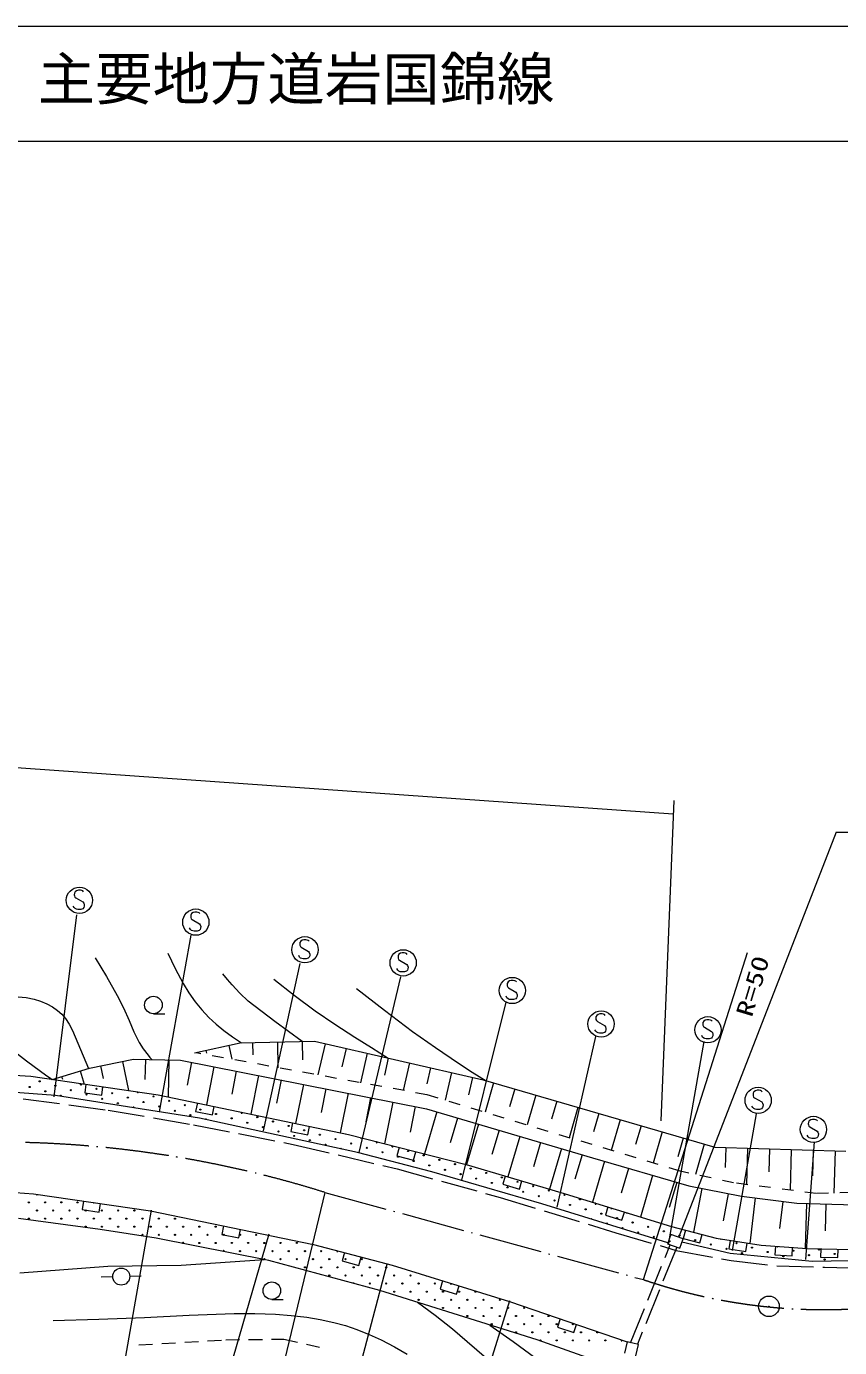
# Model space of a CAD drawing. Units: millimetres, scale not verified. Extents: x 29355 to 669355, y 24271 to 384271.
# Drawn here: x 205108 to 275915, y 269224 to 384271 of the extents above; entities that cross this region are included whole.
import ezdxf
from ezdxf.enums import TextEntityAlignment as Align

# ---------------------------------------------------------------- set-up
doc = ezdxf.new("R2010")
doc.units = ezdxf.units.MM
doc.header["$LTSCALE"] = 1000
for name, pattern in [('USER2', [2, 1.2, -0.8]), ('USER3', [7.000001, 5.508197, -0.688525, 0.114754, -0.688525]), ('USER4', [2, 1, -1]), ('USER5', [4, 3.2, -0.8])]:
    doc.linetypes.add(name, pattern=pattern)
for name, color, linetype, lineweight in [('S-SUV', 7, 'Continuous', 13), ('S-SUV-HICN', 1, 'Continuous', 13), ('S-SUV-LWCN', 7, 'Continuous', 13)]:
    doc.layers.add(name, color=color, linetype=linetype, lineweight=lineweight)
doc.styles.add('ＭＳ ゴシック', font='')
doc.styles.get('ＭＳ ゴシック').set_extended_font_data('MS Gothic')

# ---------------------------------------------------------------- blocks, each defined once
blk = doc.blocks.new('BUHIN105')
at = {"color": 7, "linetype": 'Continuous', "lineweight": 13}
blk.add_lwpolyline([(537, -523), (1061, 14), (-14, 1061), (-537, 523)], dxfattribs=at)
blk = doc.blocks.new('BUHIN52')
at = {"color": 7, "linetype": 'Continuous', "lineweight": 13}
blk.add_lwpolyline([(-699, -435), (-682, -527), (-631, -607), (-541, -692), (-391, -787), (-243, -833), (-90, -828), (41, -762), (117, -653), (158, -577), (181, -455), (147, -359), (-188, 283), (-191, 407), (-153, 553), (-69, 664), (24, 734), (147, 779), (325, 727), (548, 585), (636, 509), (701, 406), (732, 284), (729, 129)], dxfattribs=at)
blk.add_circle((0, 0), 1144, dxfattribs=at)
blk = doc.blocks.new('BUHIN53')
at = {"color": 7, "linetype": 'Continuous', "lineweight": 13}
blk.add_line((410, 646), (-430, 1179), dxfattribs=at)
blk.add_circle((0, 0), 765, dxfattribs=at)
blk = doc.blocks.new('BUHIN55')
at = {"color": 7, "linetype": 'Continuous', "lineweight": 13}
for radius in [896, 27]:
    blk.add_circle((0, 0), radius, dxfattribs=at)

msp = doc.modelspace()

# ---------------------------------------------------------------- linework, layer by layer
at = {"layer": 'S-SUV'}
for p, q in [((669355, 384271), (29355, 384271)), ((29355, 374271), (669355, 374271)), ((147258, 323782), (261431, 315695)), ((261478, 316877), (260347, 288979)), ((275628, 314116), (261908, 278855)), ((275628, 314116), (290569, 314116)), ((209481, 306915), (207498, 291055)), ((219437, 305149), (216671, 289740)), ((228919, 302670), (225722, 288088)), ((258835, 275140), (267884, 303621)), ((237683, 301521), (234055, 286221)), ((246843, 299292), (243000, 283812)), ((219743, 294877), (223729, 295752)), ((223729, 295752), (230194, 295898)), ((224807, 295777), (224831, 294705)), ((226962, 295825), (227012, 293596)), ((229117, 295874), (229153, 294271)), ((230194, 295898), (244874, 292544)), ((231112, 295689), (230490, 292964)), ((254673, 296311), (251297, 281442)), ((264087, 295878), (260998, 278207)), ((220740, 295096), (220789, 294871)), ((222733, 295534), (222998, 294326)), ((232947, 295269), (232585, 293684)), ((234782, 294850), (234197, 292291)), ((195736, 293496), (205482, 292851)), ((207362, 292575), (210607, 293557)), ((210607, 293557), (214446, 294334)), ((211567, 293751), (211790, 292646)), ((213486, 294140), (213998, 291611)), ((214446, 294334), (218513, 294266)), ((215463, 294317), (215433, 292570)), ((217496, 294283), (217442, 291056)), ((218513, 294266), (239941, 290015)), ((219487, 294072), (219093, 292088)), ((221435, 293686), (220775, 290358)), ((236617, 294431), (236277, 292945)), ((238452, 294012), (237905, 291617)), ((240287, 293592), (239970, 292205)), ((205482, 292851), (216580, 291236)), ((208174, 292820), (208243, 292591)), ((209796, 293312), (210142, 292170)), ((223383, 293300), (222985, 291291)), ((225331, 292913), (224663, 289545)), ((227279, 292527), (226876, 290494)), ((242122, 293173), (241571, 290760)), ((243957, 292754), (243609, 291230)), ((244874, 292544), (265047, 286662)), ((245791, 292277), (245043, 289711)), ((207638, 291177), (196580, 292025)), ((220177, 289200), (207638, 291177)), ((216580, 291236), (233166, 287766)), ((229227, 292141), (228551, 288731)), ((231175, 291754), (230767, 289696)), ((233123, 291368), (232439, 287918)), ((247625, 291742), (247173, 290192)), ((249459, 291207), (248701, 288607)), ((235071, 290981), (234652, 288868)), ((237019, 290595), (236300, 286969)), ((238967, 290209), (238524, 287971)), ((239941, 290015), (254402, 285749)), ((251293, 290673), (250835, 289102)), ((253127, 290138), (252359, 287503)), ((233939, 286213), (220177, 289200)), ((240845, 289749), (239765, 286089)), ((242653, 289216), (242017, 287061)), ((254961, 289603), (254497, 288012)), ((256795, 289069), (256016, 286398)), ((268656, 289591), (266551, 277665)), ((233166, 287766), (243406, 285164)), ((244460, 288682), (243421, 285160)), ((246268, 288149), (245645, 286036)), ((258629, 288534), (258158, 286921)), ((260463, 287999), (259674, 285294)), ((248075, 287616), (247037, 284096)), ((249883, 287083), (249260, 284972)), ((251690, 286549), (250653, 283032)), ((262297, 287465), (261820, 285831)), ((264130, 286930), (263362, 284293)), ((265047, 286662), (276470, 286322)), ((265999, 286634), (265948, 284897)), ((267903, 286577), (267809, 283426)), ((269807, 286521), (269747, 284516)), ((273707, 287136), (272935, 276894)), ((240424, 284518), (233939, 286213)), ((253498, 286016), (252874, 283900)), ((254402, 285749), (262777, 283295)), ((255449, 285443), (254406, 281886)), ((271711, 286464), (271606, 282934)), ((273615, 286407), (273548, 284175)), ((275518, 286351), (275409, 282679)), ((249989, 281734), (240424, 284518)), ((243406, 285164), (251639, 282743)), ((257542, 284829), (256911, 282676)), ((259636, 284215), (258575, 280595)), ((197781, 283182), (205713, 282625)), ((261730, 283602), (261088, 281410)), ((262777, 283295), (267374, 282402)), ((263926, 283072), (263186, 279261)), ((205713, 282625), (215919, 281130)), ((231094, 282735), (224045, 253350)), ((251639, 282743), (261284, 279756)), ((266224, 282625), (265767, 280270)), ((267374, 282402), (272190, 281809)), ((268578, 282254), (268090, 278294)), ((270986, 281958), (270696, 279608)), ((215960, 281180), (213732, 268483)), ((215919, 281130), (230113, 278207)), ((260958, 278349), (249989, 281734)), ((272190, 281809), (277270, 281664)), ((273037, 281785), (272925, 277871)), ((274730, 281737), (274663, 279391)), ((211526, 279494), (204425, 280469)), ((261284, 279756), (265158, 278747)), ((216396, 278764), (211526, 279494)), ((226204, 276816), (216396, 278764)), ((226222, 279107), (222801, 267291)), ((261209, 279059), (260926, 278258)), ((262281, 278680), (261209, 279059)), ((261999, 277880), (262281, 278680)), ((265158, 278747), (269073, 278142)), ((230113, 278207), (236954, 276398)), ((260926, 278258), (261999, 277880)), ((266392, 277416), (262181, 278397)), ((273535, 276729), (266392, 277416)), ((269073, 278142), (273091, 277859)), ((273091, 277859), (276966, 277779)), ((204536, 275721), (212190, 276316)), ((212190, 276316), (218574, 276395)), ((218574, 276395), (225852, 276886)), ((235875, 274207), (226204, 276816)), ((236483, 276464), (232959, 263041)), ((236954, 276398), (247181, 273233)), ((278862, 276810), (273535, 276729)), ((212615, 275383), (211615, 275354)), ((214114, 275435), (215113, 275474)), ((249582, 269893), (235875, 274207)), ((247187, 273281), (242678, 258925)), ((247181, 273233), (257409, 269719)), ((256609, 267388), (249582, 269893)), ((257409, 269719), (257188, 268727)), ((258400, 269498), (257409, 269719)), ((258179, 268507), (258400, 269498))]:
    msp.add_line(p, q, dxfattribs=at)
at = {"layer": 'S-SUV', "linetype": 'USER4'}
for p, q in [((239984, 291239), (219907, 294888)), ((262026, 284584), (239984, 291239)), ((266685, 283571), (262026, 284584)), ((273877, 282639), (266685, 283571)), ((278937, 282772), (273877, 282639))]:
    msp.add_line(p, q, dxfattribs=at)
at = {"layer": 'S-SUV', "linetype": 'USER5'}
for p, q in [((204831, 290889), (212219, 289903)), ((212219, 289903), (219664, 288630)), ((219664, 288630), (228349, 286912)), ((228349, 286912), (237387, 284784)), ((237387, 284784), (246359, 282302)), ((246359, 282302), (256444, 279216)), ((256444, 279216), (261696, 277689)), ((257718, 269650), (261171, 278172)), ((261737, 277972), (258312, 269518)), ((261696, 277689), (266468, 276798)), ((266468, 276798), (270445, 276353)), ((270445, 276353), (274613, 276226)), ((274613, 276226), (277928, 276130))]:
    msp.add_line(p, q, dxfattribs=at)
at = {"layer": 'S-SUV', "linetype": 'USER3'}
msp.add_line((231094, 282735), (258835, 275140), dxfattribs=at)
at = {"layer": 'S-SUV', "linetype": 'USER2'}
for p, q in [((214897, 269457), (222458, 269905)), ((222458, 269905), (227532, 269955)), ((227532, 269955), (230616, 269258))]:
    msp.add_line(p, q, dxfattribs=at)
at = {"layer": 'S-SUV'}
for points in [[(210289, 292151), (210181, 291409), (211665, 291193), (211773, 291935)], [(237559, 286650), (237375, 285923), (238828, 285553), (239013, 286280)], [(246803, 284165), (246591, 283445), (248030, 283022), (248242, 283742)], [(210074, 281986), (209965, 281244), (211450, 281027), (211558, 281769)], [(255745, 281471), (255523, 280755), (256956, 280311), (257178, 281028)], [(222282, 279820), (222130, 279085), (223599, 278783), (223751, 279517)], [(262495, 279441), (262306, 278715), (263758, 278337), (263947, 279063)], [(266374, 278559), (266260, 277818), (267742, 277589), (267857, 278330)], [(232808, 277495), (232616, 276770), (234067, 276386), (234258, 277111)], [(270334, 278053), (270281, 277305), (271778, 277200), (271830, 277948)], [(274279, 277835), (274263, 277085), (275763, 277054), (275778, 277803)], [(241351, 275037), (241129, 274321), (242562, 273877), (242784, 274594)], [(251586, 271720), (251342, 271010), (252761, 270523), (253004, 271232)]]:
    msp.add_lwpolyline(points, dxfattribs=at)
for centre, radius in [((206260, 292410), 49.8), ((205388, 291921), 49.8), ((206750, 291538), 49.8), ((207622, 292028), 49.8), ((208111, 291156), 49.8), ((208983, 291646), 49.8), ((209855, 292135), 49.8), ((210345, 291264), 49.8), ((211217, 291753), 49.8), ((212578, 291371), 49.8), ((216173, 291096), 49.8), ((211706, 290881), 49.8), ((213068, 290499), 49.8), ((213940, 290989), 49.8), ((215301, 290606), 49.8), ((216663, 290224), 49.8), ((217535, 290714), 49.8), ((218896, 290331), 49.8), ((220258, 289949), 49.8), ((218025, 289842), 49.8), ((219386, 289460), 49.8), ((221620, 289567), 49.8), ((222981, 289185), 49.8), ((224343, 288802), 49.8), ((225215, 289292), 49.8), ((226576, 288910), 49.8), ((225704, 288420), 49.8), ((227066, 288038), 49.8), ((227938, 288527), 49.8), ((228427, 287656), 49.8), ((229299, 288145), 49.8), ((230661, 287763), 49.8), ((229789, 287273), 49.8), ((231151, 286891), 49.8), ((232022, 287381), 49.8), ((233384, 286998), 49.8), ((234746, 286616), 49.8), ((236979, 286723), 49.8), ((236107, 286234), 49.8), ((237469, 285852), 49.8), ((238341, 286341), 49.8), ((238830, 285469), 49.8), ((239702, 285959), 49.8), ((241064, 285577), 49.8), ((240192, 285087), 49.8), ((241553, 284705), 49.8), ((242425, 285194), 49.8), ((242915, 284322), 49.8), ((243787, 284812), 49.8), ((245149, 284430), 49.8), ((244277, 283940), 49.8), ((245638, 283558), 49.8), ((246510, 284048), 49.8), ((247000, 283176), 49.8), ((247872, 283665), 49.8), ((249233, 283283), 49.8), ((205319, 281869), 49.8), ((206733, 281869), 49.8), ((208147, 281869), 49.8), ((209561, 281869), 49.8), ((248361, 282793), 49.8), ((249723, 282411), 49.8), ((250595, 282901), 49.8), ((251084, 282029), 49.8), ((251956, 282518), 49.8), ((253318, 282136), 49.8), ((206026, 281162), 49.8), ((207440, 281162), 49.8), ((208854, 281162), 49.8), ((210268, 281162), 49.8), ((211683, 281162), 49.8), ((213097, 281162), 49.8), ((214511, 281162), 49.8), ((252446, 281647), 49.8), ((253808, 281264), 49.8), ((255169, 280882), 49.8), ((205319, 280455), 49.8), ((206733, 280455), 49.8), ((208147, 280455), 49.8), ((209561, 280455), 49.8), ((210268, 279748), 49.8), ((210975, 280455), 49.8), ((211683, 279748), 49.8), ((212390, 280455), 49.8), ((213097, 279748), 49.8), ((213804, 280455), 49.8), ((214511, 279748), 49.8), ((215218, 280455), 49.8), ((215925, 279748), 49.8), ((216632, 280455), 49.8), ((217339, 279748), 49.8), ((218047, 280455), 49.8), ((218754, 279748), 49.8), ((220168, 279748), 49.8), ((221582, 279748), 49.8), ((256531, 280500), 49.8), ((257020, 279628), 49.8), ((257892, 280117), 49.8), ((259254, 279735), 49.8), ((215218, 279041), 49.8), ((216632, 279041), 49.8), ((218047, 279041), 49.8), ((219461, 279041), 49.8), ((220875, 279041), 49.8), ((222289, 279041), 49.8), ((223703, 279041), 49.8), ((225118, 279041), 49.8), ((258382, 279245), 49.8), ((259743, 278863), 49.8), ((260615, 279353), 49.8), ((261105, 278481), 49.8), ((261977, 278971), 49.8), ((263339, 278588), 49.8), ((220168, 278333), 49.8), ((221582, 278333), 49.8), ((222996, 278333), 49.8), ((223703, 277626), 49.8), ((224411, 278333), 49.8), ((225118, 277626), 49.8), ((225825, 278333), 49.8), ((226532, 277626), 49.8), ((227239, 278333), 49.8), ((227946, 277626), 49.8), ((228653, 278333), 49.8), ((229360, 277626), 49.8), ((230774, 277626), 49.8), ((264700, 278206), 49.8), ((266062, 277824), 49.8), ((266934, 278313), 49.8), ((267423, 277441), 49.8), ((268295, 277931), 49.8), ((269657, 277549), 49.8), ((271890, 277656), 49.8), ((273252, 277274), 49.8), ((274124, 277764), 49.8), ((275485, 277381), 49.8), ((213365, 275405), 746), ((227239, 276919), 49.8), ((228653, 276919), 49.8), ((229360, 276212), 49.8), ((230067, 276919), 49.8), ((230774, 276212), 49.8), ((231482, 276919), 49.8), ((232189, 276212), 49.8), ((232896, 276919), 49.8), ((233603, 276212), 49.8), ((234310, 276919), 49.8), ((235017, 276212), 49.8), ((236431, 276212), 49.8), ((271018, 277167), 49.8), ((274613, 276892), 49.8), ((231482, 275505), 49.8), ((232896, 275505), 49.8), ((234310, 275505), 49.8), ((235724, 275505), 49.8), ((237138, 275505), 49.8), ((238553, 275505), 49.8), ((235017, 274798), 49.8), ((236431, 274798), 49.8), ((237138, 274091), 49.8), ((237846, 274798), 49.8), ((238553, 274091), 49.8), ((239260, 274798), 49.8), ((239967, 274091), 49.8), ((240674, 274798), 49.8), ((241381, 274091), 49.8), ((242795, 274091), 49.8), ((244209, 274091), 49.8), ((239260, 273384), 49.8), ((240674, 273384), 49.8), ((241381, 272677), 49.8), ((242088, 273384), 49.8), ((242795, 272677), 49.8), ((243502, 273384), 49.8), ((244209, 272677), 49.8), ((244917, 273384), 49.8), ((245624, 272677), 49.8), ((246331, 273384), 49.8), ((247038, 272677), 49.8), ((248452, 272677), 49.8), ((243502, 271970), 49.8), ((244917, 271970), 49.8), ((246331, 271970), 49.8), ((247745, 271970), 49.8), ((249159, 271970), 49.8), ((250573, 271970), 49.8), ((245624, 271262), 49.8), ((247038, 271262), 49.8), ((247745, 270555), 49.8), ((248452, 271262), 49.8), ((249159, 270555), 49.8), ((249866, 271262), 49.8), ((250573, 270555), 49.8), ((251281, 271262), 49.8), ((251988, 270555), 49.8), ((252695, 271262), 49.8), ((253402, 270555), 49.8), ((254816, 270555), 49.8), ((249866, 269848), 49.8), ((251281, 269848), 49.8), ((252695, 269848), 49.8), ((254109, 269848), 49.8), ((255523, 269848), 49.8)]:
    msp.add_circle(centre, radius, dxfattribs=at)
for centre, start, end in [((214812, 291478), 154.13236, 9.31593), ((214429, 290117), 338.90506, 183.17085), ((220748, 289077), 346.20672, 169.30572), ((223853, 289674), 116.06785, 40.29523), ((232894, 287870), 238.18156, 278.18153), ((232512, 286509), 3.93832, 151.57412), ((234256, 287488), 164.887, 346.60121), ((235618, 287106), 119.46392, 32.02428), ((206026, 282576), 167.73369, 355.58967), ((210975, 281869), 188.92257, 334.4008), ((215925, 281162), 213.11034, 306.90841), ((252936, 280775), 55.81168, 89.89299), ((254679, 281754), 97.85382, 47.73831), ((256041, 281372), 154.10006, 351.49208), ((257403, 280989), 199.91686, 305.67528), ((254297, 280392), 356.10906, 149.59561), ((255659, 280010), 313.01972, 192.68495), ((265572, 278696), 185.49172, 336.9266), ((218754, 278333), 300.57496, 216.95628), ((222289, 277626), 308.23936, 209.29188), ((232189, 277626), 126.72596, 23.64898), ((270529, 278039), 174.7764, 357.18101), ((225825, 276919), 315.10823, 202.42302), ((239967, 275505), 211.98395, 293.61878), ((233603, 274798), 9.8701, 139.93348), ((242088, 274798), 150.5052, 355.09753), ((256937, 269848), 122.46291, 19.61816)]:
    msp.add_arc(centre, 49.8, start, end, dxfattribs=at)
at = {"layer": 'S-SUV', "linetype": 'USER3'}
for centre, radius, start, end in [((202554, 191857), 95254, 72.56558, 93.50357), ((274547, 321121), 48591, 251.13412, 290.33783)]:
    msp.add_arc(centre, radius, start, end, dxfattribs=at)
at = {"layer": 'S-SUV-HICN'}
msp.add_lwpolyline([(217416, 303575), (218057, 302244), (218757, 300932), (219256, 300123), (219813, 299336), (220375, 298642), (220989, 297981), (221623, 297387), (222304, 296833), (223053, 296285), (223830, 295755)], dxfattribs=at)
at = {"layer": 'S-SUV-LWCN'}
for points in [[(211081, 303167), (212075, 301543), (213023, 299879), (213570, 298802), (214065, 297695), (214468, 296733), (214927, 295795), (215286, 295226), (215702, 294681), (215856, 294497), (216020, 294307)], [(229117, 295874), (226749, 297606), (224413, 299390), (223703, 300075), (223034, 300804), (222621, 301282), (222212, 301765)], [(226647, 301312), (228426, 299906), (230241, 298549), (231958, 297383), (233710, 296265), (235164, 295348), (236617, 294431)], [(233842, 300497), (236274, 298593), (238741, 296736), (240715, 295342), (242723, 293997), (243931, 293217), (245145, 292450)], [(183655, 296886), (188564, 297753), (193489, 298605), (196361, 299073), (199237, 299480), (200800, 299662), (202370, 299784), (203382, 299809), (204394, 299774), (205087, 299696), (205772, 299558), (206340, 299384), (206893, 299151), (207373, 298886), (207817, 298573), (208180, 298247), (208503, 297874), (208835, 297381), (209118, 296850), (209826, 295177), (210521, 293531)], [(188689, 295473), (192194, 296017), (195688, 296619), (196985, 296903), (198287, 297127), (198844, 297155), (199410, 297123), (200044, 297020), (200678, 296856), (201400, 296606), (202096, 296301), (202763, 295943), (203399, 295533), (205124, 294189), (206890, 292888), (207122, 292734), (207362, 292575)], [(239171, 273169), (240704, 272035), (242200, 270852), (245611, 267920)], [(207434, 271586), (211408, 271689), (215383, 271853), (219288, 272046), (223192, 272178), (224991, 272182), (226793, 272126), (228153, 272027), (229517, 271868), (230694, 271673), (231868, 271418), (232881, 271140), (233875, 270806), (234954, 270377), (236010, 269892), (237149, 269298), (238268, 268647)], [(245472, 271186), (247492, 269767), (249474, 268300)]]:
    msp.add_lwpolyline(points, dxfattribs=at)

# ---------------------------------------------------------------- block references
at = {"layer": 'S-SUV', "rotation": 212.41667}
for name, p in [('BUHIN52', (209724, 308173)), ('BUHIN52', (219859, 306272)), ('BUHIN52', (229361, 303865)), ('BUHIN52', (237916, 302725)), ('BUHIN52', (247417, 300318)), ('BUHIN53', (216167, 299052)), ('BUHIN52', (255145, 297405)), ('BUHIN52', (264456, 296898)), ('BUHIN52', (268827, 290754)), ('BUHIN105', (220727, 290369)), ('BUHIN105', (229020, 288633)), ('BUHIN52', (273641, 288220)), ('BUHIN53', (226476, 274179)), ('BUHIN55', (269764, 272813))]:
    msp.add_blockref(name, p, dxfattribs=at)

# ---------------------------------------------------------------- texts
at = {"layer": 'S-SUV', "style": 'ＭＳ ゴシック'}
msp.add_text('主要地方道岩国錦線', height=3666, dxfattribs=at).set_placement((206089, 376771), align=Align.BOTTOM_LEFT)
at = {"layer": 'S-SUV', "style": 'ＭＳ ゴシック', "width": 1.35}
msp.add_text('R=50', height=1466, rotation=73.2, dxfattribs=at).set_placement((268690, 297782), align=Align.BOTTOM_LEFT)

doc.saveas('drawing.dxf')
